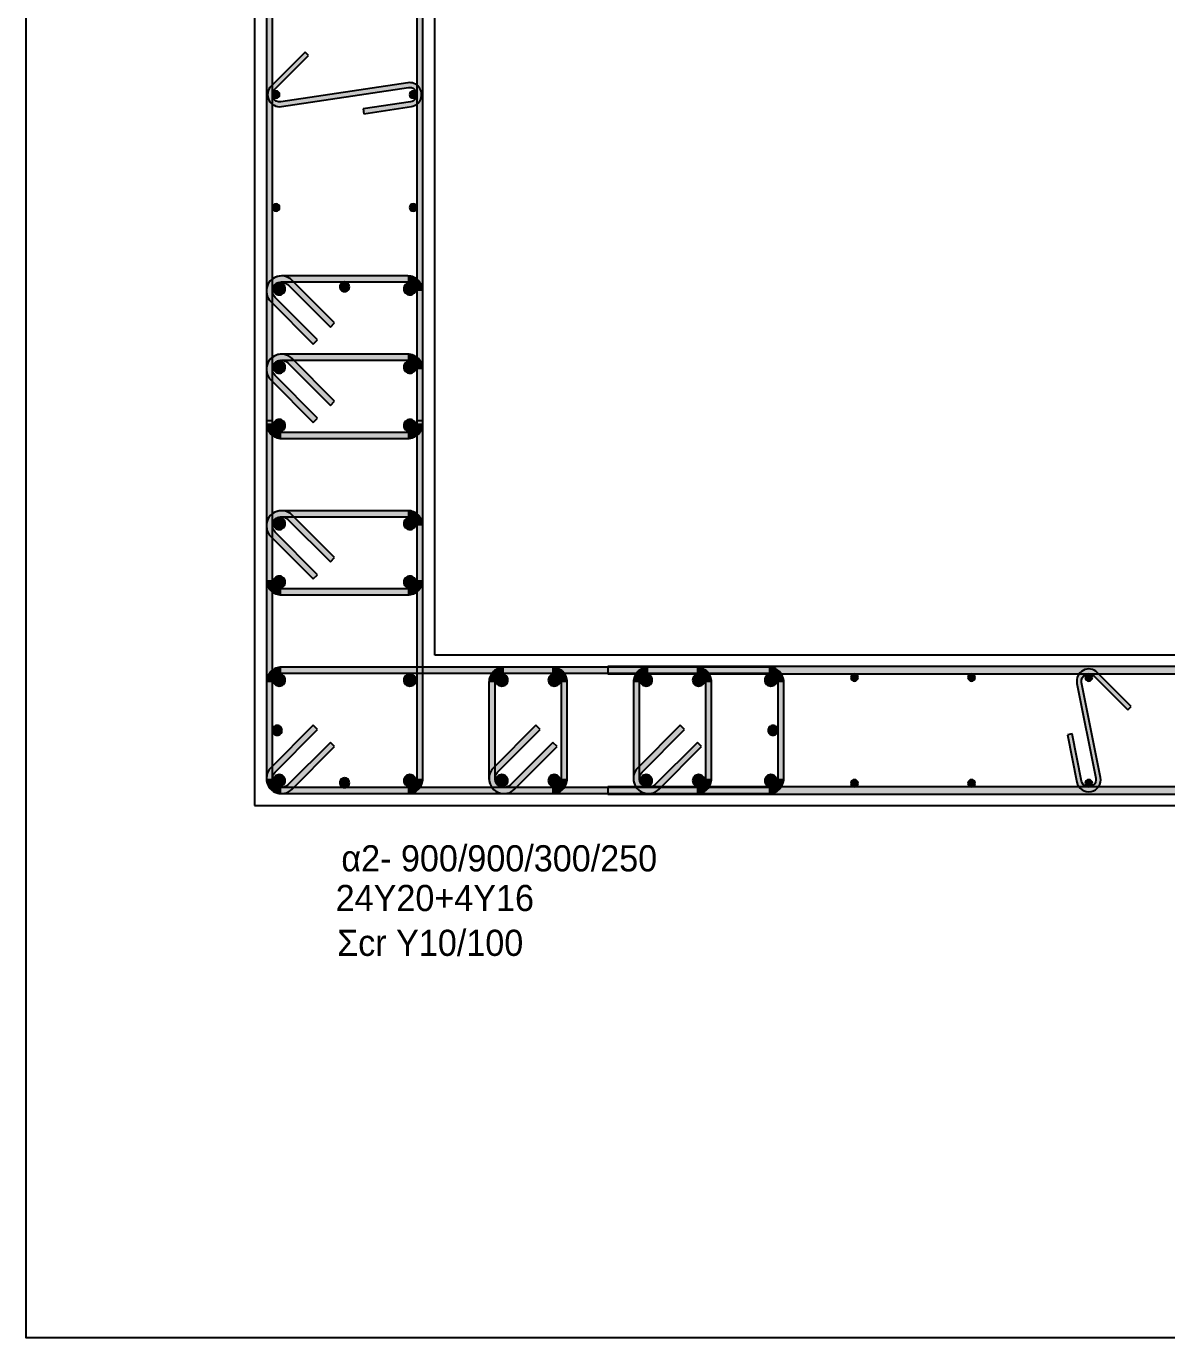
# Model space of a CAD drawing. Header units: millimetres. Extents: x -2171 to 1563, y -1758 to -1505.
# Drawn here: x -78.68 to -69.2, y -1630.29 to -1619.4 of the extents above; entities that cross this region are included whole.
import ezdxf

# ---------------------------------------------------------------- set-up
doc = ezdxf.new("R2010")
doc.units = ezdxf.units.MM
for name, color, linetype in [('-S_TEXT', 3, 'Continuous'), ('Col_Det', 7, 'Continuous'), ('Col_Det_Fill', 7, 'Continuous')]:
    doc.layers.add(name, color=color, linetype=linetype)
doc.styles.add('S1Arl22_b_934_161', font='arial.ttf', dxfattribs={"width": 0.933629, "height": 0.002175})

msp = doc.modelspace()

# ---------------------------------------------------------------- hatches: boundary and pattern name
at = {"layer": 'Col_Det_Fill'}
for color, points in [(252, [(-76.635, -1612.5717), (-76.685, -1612.5717), (-76.685, -1622.6747), (-76.635, -1622.6747)]), (252, [(-75.435, -1622.6747), (-75.385, -1622.6747), (-75.385, -1612.5717), (-75.435, -1612.5717)]), (252, [(-76.6457, -1619.8959), (-76.6175, -1619.9242), (-76.3346, -1619.6414), (-76.3629, -1619.6131)]), (252, [(-76.5602, -1620.0655), (-76.5661, -1620.026, -0.7233449), (-76.6175, -1619.9242), (-76.6457, -1619.8959, 0.7233449)]), (252, [(-75.5039, -1619.9073), (-75.5098, -1619.8677), (-76.5661, -1620.026), (-76.5602, -1620.0655)]), (252, [(-75.4861, -1620.026), (-75.4802, -1620.0655, 1), (-75.5098, -1619.8677), (-75.5039, -1619.9073, -1)]), (133, [(-76.605, -1619.9966, 0.4142136), (-76.575, -1619.9666, 0.4142136), (-76.605, -1619.9366, 0.4142136), (-76.635, -1619.9666, 0.4142136)]), (252, [(-75.8817, -1620.0852), (-75.8758, -1620.1248), (-75.4802, -1620.0655), (-75.4861, -1620.026)]), (133, [(-75.465, -1619.9966, 0.4142136), (-75.435, -1619.9666, 0.4142136), (-75.465, -1619.9366, 0.4142136), (-75.495, -1619.9666, 0.4142136)]), (133, [(-76.605, -1620.934, 0.4142136), (-76.575, -1620.904, 0.4142136), (-76.605, -1620.874, 0.4142136), (-76.635, -1620.904, 0.4142136)]), (133, [(-75.465, -1620.934, 0.4142136), (-75.435, -1620.904, 0.4142136), (-75.465, -1620.874, 0.4142136), (-75.495, -1620.904, 0.4142136)]), (252, [(-76.507, -1621.5452), (-76.4716, -1621.5098, 0.6681786), (-76.685, -1621.5982), (-76.635, -1621.5982, -0.6681786)]), (252, [(-76.56, -1621.5232), (-76.56, -1621.4732, 0.6681786), (-76.6484, -1621.6866), (-76.6131, -1621.6512, -0.6681786)]), (56, [(-76.6277, -1621.5805, 0.4142136), (-76.5777, -1621.6305, 0.4142136), (-76.5277, -1621.5805, 0.4142136), (-76.5777, -1621.5305, 0.4142136)]), (252, [(-75.51, -1621.5232), (-75.51, -1621.4732), (-76.56, -1621.4732), (-76.56, -1621.5232)]), (252, [(-76.1534, -1621.8987), (-76.1181, -1621.8634), (-76.4716, -1621.5098), (-76.507, -1621.5452)]), (133, [(-76.075, -1621.5632, 0.4142136), (-76.035, -1621.6032, 0.4142136), (-75.995, -1621.5632, 0.4142136), (-76.035, -1621.5232, 0.4142136)]), (56, [(-75.5424, -1621.5805, 0.4142136), (-75.4924, -1621.6305, 0.4142136), (-75.4424, -1621.5805, 0.4142136), (-75.4924, -1621.5305, 0.4142136)]), (252, [(-75.435, -1621.5982), (-75.385, -1621.5982, 0.4142136), (-75.51, -1621.4732), (-75.51, -1621.5232, -0.4142136)]), (252, [(-76.635, -1621.5982), (-76.685, -1621.5982), (-76.685, -1625.6482), (-76.635, -1625.6482)]), (252, [(-76.6131, -1621.6512), (-76.6484, -1621.6866), (-76.2949, -1622.0401), (-76.2595, -1622.0048)]), (252, [(-75.435, -1625.6482), (-75.385, -1625.6482), (-75.385, -1621.5982), (-75.435, -1621.5982)]), (252, [(-76.507, -1622.1952), (-76.4716, -1622.1598, 0.6681786), (-76.685, -1622.2482), (-76.635, -1622.2482, -0.6681786)]), (252, [(-76.56, -1622.1732), (-76.56, -1622.1232, 0.6681786), (-76.6484, -1622.3366), (-76.6131, -1622.3012, -0.6681786)]), (56, [(-76.6277, -1622.2305, 0.4142136), (-76.5777, -1622.2805, 0.4142136), (-76.5277, -1622.2305, 0.4142136), (-76.5777, -1622.1805, 0.4142136)]), (252, [(-75.51, -1622.1732), (-75.51, -1622.1232), (-76.56, -1622.1232), (-76.56, -1622.1732)]), (252, [(-76.1534, -1622.5487), (-76.1181, -1622.5134), (-76.4716, -1622.1598), (-76.507, -1622.1952)]), (56, [(-75.5424, -1622.2305, 0.4142136), (-75.4924, -1622.2805, 0.4142136), (-75.4424, -1622.2305, 0.4142136), (-75.4924, -1622.1805, 0.4142136)]), (252, [(-75.435, -1622.2482), (-75.385, -1622.2482, 0.4142136), (-75.51, -1622.1232), (-75.51, -1622.1732, -0.4142136)]), (252, [(-76.635, -1622.2482), (-76.685, -1622.2482), (-76.685, -1622.6982), (-76.635, -1622.6982)]), (252, [(-76.6131, -1622.3012), (-76.6484, -1622.3366), (-76.2949, -1622.6901), (-76.2595, -1622.6548)]), (252, [(-75.435, -1622.6982), (-75.385, -1622.6982), (-75.385, -1622.2482), (-75.435, -1622.2482)]), (252, [(-76.635, -1622.6982), (-76.685, -1622.6982, 0.4142136), (-76.56, -1622.8232), (-76.56, -1622.7732, -0.4142136)]), (56, [(-76.6277, -1622.7159, 0.4142136), (-76.5777, -1622.7659, 0.4142136), (-76.5277, -1622.7159, 0.4142136), (-76.5777, -1622.6659, 0.4142136)]), (56, [(-75.5424, -1622.7159, 0.4142136), (-75.4924, -1622.7659, 0.4142136), (-75.4424, -1622.7159, 0.4142136), (-75.4924, -1622.6659, 0.4142136)]), (252, [(-75.51, -1622.7732), (-75.51, -1622.8232, 0.4142136), (-75.385, -1622.6982), (-75.435, -1622.6982, -0.4142136)]), (252, [(-76.56, -1622.7732), (-76.56, -1622.8232), (-75.51, -1622.8232), (-75.51, -1622.7732)]), (252, [(-76.507, -1623.4952), (-76.4716, -1623.4598, 0.6681786), (-76.685, -1623.5482), (-76.635, -1623.5482, -0.6681786)]), (252, [(-76.56, -1623.4732), (-76.56, -1623.4232, 0.6681786), (-76.6484, -1623.6366), (-76.6131, -1623.6012, -0.6681786)]), (56, [(-76.6277, -1623.5305, 0.4142136), (-76.5777, -1623.5805, 0.4142136), (-76.5277, -1623.5305, 0.4142136), (-76.5777, -1623.4805, 0.4142136)]), (252, [(-75.51, -1623.4732), (-75.51, -1623.4232), (-76.56, -1623.4232), (-76.56, -1623.4732)]), (252, [(-76.1534, -1623.8487), (-76.1181, -1623.8134), (-76.4716, -1623.4598), (-76.507, -1623.4952)]), (56, [(-75.5424, -1623.5305, 0.4142136), (-75.4924, -1623.5805, 0.4142136), (-75.4424, -1623.5305, 0.4142136), (-75.4924, -1623.4805, 0.4142136)]), (252, [(-75.435, -1623.5482), (-75.385, -1623.5482, 0.4142136), (-75.51, -1623.4232), (-75.51, -1623.4732, -0.4142136)]), (252, [(-76.635, -1623.5482), (-76.685, -1623.5482), (-76.685, -1623.9982), (-76.635, -1623.9982)]), (252, [(-76.6131, -1623.6012), (-76.6484, -1623.6366), (-76.2949, -1623.9901), (-76.2595, -1623.9548)]), (252, [(-75.435, -1623.9982), (-75.385, -1623.9982), (-75.385, -1623.5482), (-75.435, -1623.5482)]), (252, [(-76.635, -1623.9982), (-76.685, -1623.9982, 0.4142136), (-76.56, -1624.1232), (-76.56, -1624.0732, -0.4142136)]), (56, [(-76.6277, -1624.0159, 0.4142136), (-76.5777, -1624.0659, 0.4142136), (-76.5277, -1624.0159, 0.4142136), (-76.5777, -1623.9659, 0.4142136)]), (56, [(-75.5424, -1624.0159, 0.4142136), (-75.4924, -1624.0659, 0.4142136), (-75.4424, -1624.0159, 0.4142136), (-75.4924, -1623.9659, 0.4142136)]), (252, [(-75.51, -1624.0732), (-75.51, -1624.1232, 0.4142136), (-75.385, -1623.9982), (-75.435, -1623.9982, -0.4142136)]), (252, [(-76.56, -1624.0732), (-76.56, -1624.1232), (-75.51, -1624.1232), (-75.51, -1624.0732)]), (252, [(-76.56, -1624.7732), (-76.56, -1624.7232, 0.4142136), (-76.685, -1624.8482), (-76.635, -1624.8482, -0.4142136)]), (56, [(-76.6277, -1624.8305, 0.4142136), (-76.5777, -1624.8805, 0.4142136), (-76.5277, -1624.8305, 0.4142136), (-76.5777, -1624.7805, 0.4142136)]), (252, [(-72.51, -1624.7732), (-72.51, -1624.7232), (-76.56, -1624.7232), (-76.56, -1624.7732)]), (56, [(-75.5424, -1624.8305, 0.4142136), (-75.4924, -1624.8805, 0.4142136), (-75.4424, -1624.8305, 0.4142136), (-75.4924, -1624.7805, 0.4142136)]), (252, [(-74.71, -1624.7732), (-74.71, -1624.7232, 0.4142136), (-74.835, -1624.8482), (-74.785, -1624.8482, -0.4142136)]), (56, [(-74.7777, -1624.8305, 0.4142136), (-74.7277, -1624.8805, 0.4142136), (-74.6777, -1624.8305, 0.4142136), (-74.7277, -1624.7805, 0.4142136)]), (252, [(-74.31, -1624.7732), (-74.31, -1624.7232), (-74.71, -1624.7232), (-74.71, -1624.7732)]), (56, [(-74.3424, -1624.8305, 0.4142136), (-74.2924, -1624.8805, 0.4142136), (-74.2424, -1624.8305, 0.4142136), (-74.2924, -1624.7805, 0.4142136)]), (252, [(-74.235, -1624.8482), (-74.185, -1624.8482, 0.4142136), (-74.31, -1624.7232), (-74.31, -1624.7732, -0.4142136)]), (252, [(-52.2231, -1624.7782), (-52.2231, -1624.7182), (-73.847, -1624.7182), (-73.847, -1624.7782)]), (252, [(-73.51, -1624.7732), (-73.51, -1624.7232, 0.4142136), (-73.635, -1624.8482), (-73.585, -1624.8482, -0.4142136)]), (56, [(-73.5777, -1624.8305, 0.4142136), (-73.5277, -1624.8805, 0.4142136), (-73.4777, -1624.8305, 0.4142136), (-73.5277, -1624.7805, 0.4142136)]), (252, [(-73.11, -1624.7732), (-73.11, -1624.7232), (-73.51, -1624.7232), (-73.51, -1624.7732)]), (56, [(-73.1424, -1624.8305, 0.4142136), (-73.0924, -1624.8805, 0.4142136), (-73.0424, -1624.8305, 0.4142136), (-73.0924, -1624.7805, 0.4142136)]), (252, [(-73.035, -1624.8482), (-72.985, -1624.8482, 0.4142136), (-73.11, -1624.7232), (-73.11, -1624.7732, -0.4142136)]), (56, [(-72.5424, -1624.8305, 0.4142136), (-72.4924, -1624.8805, 0.4142136), (-72.4424, -1624.8305, 0.4142136), (-72.4924, -1624.7805, 0.4142136)]), (252, [(-72.435, -1624.8482), (-72.385, -1624.8482, 0.4142136), (-72.51, -1624.7232), (-72.51, -1624.7732, -0.4142136)]), (133, [(-71.8277, -1624.8082, 0.4142136), (-71.7977, -1624.8382, 0.4142136), (-71.7677, -1624.8082, 0.4142136), (-71.7977, -1624.7782, 0.4142136)]), (133, [(-70.8541, -1624.8082, 0.4142136), (-70.8241, -1624.8382, 0.4142136), (-70.7941, -1624.8082, 0.4142136), (-70.8241, -1624.7782, 0.4142136)]), (252, [(-69.9485, -1624.8577), (-69.9093, -1624.8499, -0.741663), (-69.808, -1624.7958), (-69.7797, -1624.7675, 0.741663)]), (133, [(-69.8804, -1624.8082, 0.4142136), (-69.8504, -1624.8382, 0.4142136), (-69.8204, -1624.8082, 0.4142136), (-69.8504, -1624.7782, 0.4142136)]), (252, [(-69.7797, -1624.7675), (-69.808, -1624.7958), (-69.5252, -1625.0786), (-69.4969, -1625.0503)]), (252, [(-76.635, -1624.8482), (-76.685, -1624.8482), (-76.685, -1625.6482), (-76.635, -1625.6482)]), (252, [(-74.785, -1624.8482), (-74.835, -1624.8482), (-74.835, -1625.6482), (-74.785, -1625.6482)]), (252, [(-74.235, -1625.6482), (-74.185, -1625.6482), (-74.185, -1624.8482), (-74.235, -1624.8482)]), (252, [(-73.585, -1624.8482), (-73.635, -1624.8482), (-73.635, -1625.6482), (-73.585, -1625.6482)]), (252, [(-73.035, -1625.6482), (-72.985, -1625.6482), (-72.985, -1624.8482), (-73.035, -1624.8482)]), (252, [(-72.435, -1625.6482), (-72.385, -1625.6482), (-72.385, -1624.8482), (-72.435, -1624.8482)]), (252, [(-69.7916, -1625.6465), (-69.7524, -1625.6387), (-69.9093, -1624.8499), (-69.9485, -1624.8577)]), (252, [(-76.2595, -1625.2416), (-76.2949, -1625.2063), (-76.6484, -1625.5598), (-76.6131, -1625.5952)]), (133, [(-76.635, -1625.2482, 0.4142136), (-76.595, -1625.2882, 0.4142136), (-76.555, -1625.2482, 0.4142136), (-76.595, -1625.2082, 0.4142136)]), (252, [(-74.4095, -1625.2416), (-74.4449, -1625.2063), (-74.7984, -1625.5598), (-74.7631, -1625.5952)]), (252, [(-73.2095, -1625.2416), (-73.2449, -1625.2063), (-73.5984, -1625.5598), (-73.5631, -1625.5952)]), (133, [(-72.515, -1625.2482, 0.4142136), (-72.475, -1625.2882, 0.4142136), (-72.435, -1625.2482, 0.4142136), (-72.475, -1625.2082, 0.4142136)]), (252, [(-76.507, -1625.7012), (-76.4716, -1625.7366), (-76.1181, -1625.383), (-76.1534, -1625.3477)]), (252, [(-74.657, -1625.7012), (-74.6216, -1625.7366), (-74.2681, -1625.383), (-74.3034, -1625.3477)]), (252, [(-73.457, -1625.7012), (-73.4216, -1625.7366), (-73.0681, -1625.383), (-73.1034, -1625.3477)]), (252, [(-69.9873, -1625.2776), (-70.0266, -1625.2854), (-69.9485, -1625.6777), (-69.9093, -1625.6699)]), (252, [(-76.6131, -1625.5952), (-76.6484, -1625.5598, 0.6681786), (-76.56, -1625.7732), (-76.56, -1625.7232, -0.6681786)]), (252, [(-74.7631, -1625.5952), (-74.7984, -1625.5598, 0.6681786), (-74.71, -1625.7732), (-74.71, -1625.7232, -0.6681786)]), (252, [(-73.5631, -1625.5952), (-73.5984, -1625.5598, 0.6681786), (-73.51, -1625.7732), (-73.51, -1625.7232, -0.6681786)]), (252, [(-76.635, -1625.6482), (-76.685, -1625.6482, 0.6681786), (-76.4716, -1625.7366), (-76.507, -1625.7012, -0.6681786)]), (252, [(-76.635, -1625.6482), (-76.685, -1625.6482, 0.4142136), (-76.56, -1625.7732), (-76.56, -1625.7232, -0.4142136)]), (56, [(-76.6277, -1625.6659, 0.4142136), (-76.5777, -1625.7159, 0.4142136), (-76.5277, -1625.6659, 0.4142136), (-76.5777, -1625.6159, 0.4142136)]), (133, [(-76.075, -1625.6832, 0.4142136), (-76.035, -1625.7232, 0.4142136), (-75.995, -1625.6832, 0.4142136), (-76.035, -1625.6432, 0.4142136)]), (56, [(-75.5424, -1625.6659, 0.4142136), (-75.4924, -1625.7159, 0.4142136), (-75.4424, -1625.6659, 0.4142136), (-75.4924, -1625.6159, 0.4142136)]), (252, [(-75.51, -1625.7232), (-75.51, -1625.7732, 0.4142136), (-75.385, -1625.6482), (-75.435, -1625.6482, -0.4142136)]), (252, [(-74.785, -1625.6482), (-74.835, -1625.6482, 0.6681786), (-74.6216, -1625.7366), (-74.657, -1625.7012, -0.6681786)]), (56, [(-74.7777, -1625.6659, 0.4142136), (-74.7277, -1625.7159, 0.4142136), (-74.6777, -1625.6659, 0.4142136), (-74.7277, -1625.6159, 0.4142136)]), (56, [(-74.3424, -1625.6659, 0.4142136), (-74.2924, -1625.7159, 0.4142136), (-74.2424, -1625.6659, 0.4142136), (-74.2924, -1625.6159, 0.4142136)]), (252, [(-74.31, -1625.7232), (-74.31, -1625.7732, 0.4142136), (-74.185, -1625.6482), (-74.235, -1625.6482, -0.4142136)]), (252, [(-73.585, -1625.6482), (-73.635, -1625.6482, 0.6681786), (-73.4216, -1625.7366), (-73.457, -1625.7012, -0.6681786)]), (56, [(-73.5777, -1625.6659, 0.4142136), (-73.5277, -1625.7159, 0.4142136), (-73.4777, -1625.6659, 0.4142136), (-73.5277, -1625.6159, 0.4142136)]), (56, [(-73.1424, -1625.6659, 0.4142136), (-73.0924, -1625.7159, 0.4142136), (-73.0424, -1625.6659, 0.4142136), (-73.0924, -1625.6159, 0.4142136)]), (252, [(-73.11, -1625.7232), (-73.11, -1625.7732, 0.4142136), (-72.985, -1625.6482), (-73.035, -1625.6482, -0.4142136)]), (56, [(-72.5424, -1625.6659, 0.4142136), (-72.4924, -1625.7159, 0.4142136), (-72.4424, -1625.6659, 0.4142136), (-72.4924, -1625.6159, 0.4142136)]), (252, [(-72.51, -1625.7232), (-72.51, -1625.7732, 0.4142136), (-72.385, -1625.6482), (-72.435, -1625.6482, -0.4142136)]), (133, [(-71.8277, -1625.6882, 0.4142136), (-71.7977, -1625.7182, 0.4142136), (-71.7677, -1625.6882, 0.4142136), (-71.7977, -1625.6582, 0.4142136)]), (133, [(-70.8541, -1625.6882, 0.4142136), (-70.8241, -1625.7182, 0.4142136), (-70.7941, -1625.6882, 0.4142136), (-70.8241, -1625.6582, 0.4142136)]), (252, [(-69.9093, -1625.6699), (-69.9485, -1625.6777, 1), (-69.7524, -1625.6387), (-69.7916, -1625.6465, -1)]), (133, [(-69.8804, -1625.6882, 0.4142136), (-69.8504, -1625.7182, 0.4142136), (-69.8204, -1625.6882, 0.4142136), (-69.8504, -1625.6582, 0.4142136)]), (252, [(-76.56, -1625.7232), (-76.56, -1625.7732), (-72.51, -1625.7732), (-72.51, -1625.7232)]), (252, [(-76.56, -1625.7232), (-76.56, -1625.7732), (-75.51, -1625.7732), (-75.51, -1625.7232)]), (252, [(-74.71, -1625.7232), (-74.71, -1625.7732), (-74.31, -1625.7732), (-74.31, -1625.7232)]), (252, [(-73.847, -1625.7182), (-73.847, -1625.7782), (-52.2231, -1625.7782), (-52.2231, -1625.7182)]), (252, [(-73.51, -1625.7232), (-73.51, -1625.7732), (-73.11, -1625.7732), (-73.11, -1625.7232)])]:
    msp.add_hatch(color=color, dxfattribs=at).paths.add_polyline_path(points)

# ---------------------------------------------------------------- linework, layer by layer
at = {"layer": '-S_TEXT', "ltscale": 5}
msp.add_lwpolyline([(-78.6811, -1590.2497), (-20.5336, -1590.2497), (-20.5336, -1630.2944), (-78.6811, -1630.2944)], close=True, dxfattribs=at)
at = {"layer": 'Col_Det', "color": 7}
for points in [[(-76.785, -1609.3732), (-76.785, -1625.8732)], [(-75.285, -1624.6232), (-75.285, -1609.3732)], [(-76.685, -1612.5717), (-76.685, -1622.6747)], [(-76.635, -1622.6747), (-76.635, -1612.5717)], [(-75.435, -1612.5717), (-75.435, -1622.6747)], [(-75.385, -1622.6747), (-75.385, -1612.5717)], [(-76.3629, -1619.6131), (-76.6457, -1619.8959)], [(-76.6175, -1619.9242), (-76.3346, -1619.6414)], [(-76.3346, -1619.6414), (-76.3629, -1619.6131)], [(-75.5098, -1619.8677), (-76.5661, -1620.026)], [(-76.5602, -1620.0655), (-75.5039, -1619.9073)], [(-75.4861, -1620.026), (-75.8817, -1620.0852)], [(-75.8817, -1620.0852), (-75.8758, -1620.1248)], [(-75.8758, -1620.1248), (-75.4802, -1620.0655)], [(-75.51, -1621.4732), (-76.56, -1621.4732)], [(-76.56, -1621.5232), (-75.51, -1621.5232)], [(-76.507, -1621.5452), (-76.1534, -1621.8987)], [(-76.1181, -1621.8634), (-76.4716, -1621.5098)], [(-76.685, -1621.5982), (-76.685, -1625.6482)], [(-76.635, -1625.6482), (-76.635, -1621.5982)], [(-76.2595, -1622.0048), (-76.6131, -1621.6512)], [(-75.435, -1621.5982), (-75.435, -1625.6482)], [(-75.385, -1625.6482), (-75.385, -1621.5982)], [(-76.6484, -1621.6866), (-76.2949, -1622.0401)], [(-76.1534, -1621.8987), (-76.1181, -1621.8634)], [(-76.2949, -1622.0401), (-76.2595, -1622.0048)], [(-75.51, -1622.1232), (-76.56, -1622.1232)], [(-76.56, -1622.1732), (-75.51, -1622.1732)], [(-76.507, -1622.1952), (-76.1534, -1622.5487)], [(-76.1181, -1622.5134), (-76.4716, -1622.1598)], [(-76.685, -1622.2482), (-76.685, -1622.6982)], [(-76.635, -1622.6982), (-76.635, -1622.2482)], [(-76.2595, -1622.6548), (-76.6131, -1622.3012)], [(-75.435, -1622.2482), (-75.435, -1622.6982)], [(-75.385, -1622.6982), (-75.385, -1622.2482)], [(-76.6484, -1622.3366), (-76.2949, -1622.6901)], [(-76.1534, -1622.5487), (-76.1181, -1622.5134)], [(-76.685, -1622.6747), (-76.635, -1622.6747)], [(-76.2949, -1622.6901), (-76.2595, -1622.6548)], [(-75.435, -1622.6747), (-75.385, -1622.6747)], [(-75.51, -1622.7732), (-76.56, -1622.7732)], [(-76.56, -1622.8232), (-75.51, -1622.8232)], [(-75.51, -1623.4232), (-76.56, -1623.4232)], [(-76.56, -1623.4732), (-75.51, -1623.4732)], [(-76.507, -1623.4952), (-76.1534, -1623.8487)], [(-76.1181, -1623.8134), (-76.4716, -1623.4598)], [(-76.685, -1623.5482), (-76.685, -1623.9982)], [(-76.635, -1623.9982), (-76.635, -1623.5482)], [(-76.2595, -1623.9548), (-76.6131, -1623.6012)], [(-75.435, -1623.5482), (-75.435, -1623.9982)], [(-75.385, -1623.9982), (-75.385, -1623.5482)], [(-76.6484, -1623.6366), (-76.2949, -1623.9901)], [(-76.1534, -1623.8487), (-76.1181, -1623.8134)], [(-76.2949, -1623.9901), (-76.2595, -1623.9548)], [(-75.51, -1624.0732), (-76.56, -1624.0732)], [(-76.56, -1624.1232), (-75.51, -1624.1232)], [(-49.285, -1624.6232), (-75.285, -1624.6232)], [(-72.51, -1624.7232), (-76.56, -1624.7232)], [(-76.56, -1624.7732), (-72.51, -1624.7732)], [(-74.31, -1624.7232), (-74.71, -1624.7232)], [(-74.71, -1624.7732), (-74.31, -1624.7732)], [(-52.2231, -1624.7182), (-73.847, -1624.7182)], [(-73.847, -1624.7182), (-73.847, -1624.7782)], [(-73.847, -1624.7782), (-52.2231, -1624.7782)], [(-73.11, -1624.7232), (-73.51, -1624.7232)], [(-73.51, -1624.7732), (-73.11, -1624.7732)], [(-69.808, -1624.7958), (-69.5252, -1625.0786)], [(-69.4969, -1625.0503), (-69.7797, -1624.7675)], [(-76.685, -1624.8482), (-76.685, -1625.6482)], [(-76.635, -1625.6482), (-76.635, -1624.8482)], [(-74.835, -1624.8482), (-74.835, -1625.6482)], [(-74.785, -1625.6482), (-74.785, -1624.8482)], [(-74.235, -1624.8482), (-74.235, -1625.6482)], [(-74.185, -1625.6482), (-74.185, -1624.8482)], [(-73.635, -1624.8482), (-73.635, -1625.6482)], [(-73.585, -1625.6482), (-73.585, -1624.8482)], [(-73.035, -1624.8482), (-73.035, -1625.6482)], [(-72.985, -1625.6482), (-72.985, -1624.8482)], [(-72.435, -1624.8482), (-72.435, -1625.6482)], [(-72.385, -1625.6482), (-72.385, -1624.8482)], [(-69.9485, -1624.8577), (-69.7916, -1625.6465)], [(-69.7524, -1625.6387), (-69.9093, -1624.8499)], [(-69.5252, -1625.0786), (-69.4969, -1625.0503)], [(-76.2949, -1625.2063), (-76.6484, -1625.5598)], [(-76.6131, -1625.5952), (-76.2595, -1625.2416)], [(-76.2595, -1625.2416), (-76.2949, -1625.2063)], [(-74.4449, -1625.2063), (-74.7984, -1625.5598)], [(-74.7631, -1625.5952), (-74.4095, -1625.2416)], [(-74.4095, -1625.2416), (-74.4449, -1625.2063)], [(-73.2449, -1625.2063), (-73.5984, -1625.5598)], [(-73.5631, -1625.5952), (-73.2095, -1625.2416)], [(-73.2095, -1625.2416), (-73.2449, -1625.2063)], [(-76.1534, -1625.3477), (-76.507, -1625.7012)], [(-76.1181, -1625.383), (-76.1534, -1625.3477)], [(-74.3034, -1625.3477), (-74.657, -1625.7012)], [(-74.2681, -1625.383), (-74.3034, -1625.3477)], [(-73.1034, -1625.3477), (-73.457, -1625.7012)], [(-73.0681, -1625.383), (-73.1034, -1625.3477)], [(-69.9873, -1625.2776), (-70.0266, -1625.2854)], [(-70.0266, -1625.2854), (-69.9485, -1625.6777)], [(-69.9093, -1625.6699), (-69.9873, -1625.2776)], [(-76.4716, -1625.7366), (-76.1181, -1625.383)], [(-74.6216, -1625.7366), (-74.2681, -1625.383)], [(-73.4216, -1625.7366), (-73.0681, -1625.383)], [(-72.51, -1625.7232), (-76.56, -1625.7232)], [(-75.51, -1625.7232), (-76.56, -1625.7232)], [(-76.56, -1625.7732), (-72.51, -1625.7732)], [(-76.56, -1625.7732), (-75.51, -1625.7732)], [(-74.31, -1625.7232), (-74.71, -1625.7232)], [(-74.71, -1625.7732), (-74.31, -1625.7732)], [(-73.847, -1625.7182), (-73.847, -1625.7782)], [(-52.2231, -1625.7182), (-73.847, -1625.7182)], [(-73.847, -1625.7782), (-52.2231, -1625.7782)], [(-73.11, -1625.7232), (-73.51, -1625.7232)], [(-73.51, -1625.7732), (-73.11, -1625.7732)], [(-76.785, -1625.8732), (-49.285, -1625.8732)]]:
    msp.add_lwpolyline(points, dxfattribs=at)
for points in [[(-76.6457, -1619.8959, 0.7233449), (-76.5602, -1620.0655, 0.7233449)], [(-75.4802, -1620.0655, 1), (-75.5098, -1619.8677)], [(-75.5039, -1619.9073, -1), (-75.4861, -1620.026, -1)], [(-76.5661, -1620.026, -0.7233449), (-76.6175, -1619.9242)], [(-76.605, -1619.9366, 0.4142136), (-76.635, -1619.9666, 0.4142136)], [(-76.635, -1619.9666, 0.4142136), (-76.605, -1619.9966, 0.4142136)], [(-76.575, -1619.9666, 0.4142136), (-76.605, -1619.9366, 0.4142136)], [(-76.605, -1619.9966, 0.4142136), (-76.575, -1619.9666, 0.4142136)], [(-75.465, -1619.9366, 0.4142136), (-75.495, -1619.9666, 0.4142136)], [(-75.495, -1619.9666, 0.4142136), (-75.465, -1619.9966, 0.4142136)], [(-75.435, -1619.9666, 0.4142136), (-75.465, -1619.9366, 0.4142136)], [(-75.465, -1619.9966, 0.4142136), (-75.435, -1619.9666, 0.4142136)], [(-76.605, -1620.874, 0.4142136), (-76.635, -1620.904, 0.4142136)], [(-76.575, -1620.904, 0.4142136), (-76.605, -1620.874, 0.4142136)], [(-75.465, -1620.874, 0.4142136), (-75.495, -1620.904, 0.4142136)], [(-75.435, -1620.904, 0.4142136), (-75.465, -1620.874, 0.4142136)], [(-76.635, -1620.904, 0.4142136), (-76.605, -1620.934, 0.4142136)], [(-76.605, -1620.934, 0.4142136), (-76.575, -1620.904, 0.4142136)], [(-75.495, -1620.904, 0.4142136), (-75.465, -1620.934, 0.4142136)], [(-75.465, -1620.934, 0.4142136), (-75.435, -1620.904, 0.4142136)], [(-76.4716, -1621.5098, 0.6681786), (-76.685, -1621.5982)], [(-76.56, -1621.4732, 0.6681786), (-76.6484, -1621.6866)], [(-76.635, -1621.5982, -0.6681786), (-76.507, -1621.5452, -0.6681786)], [(-76.6131, -1621.6512, -0.6681786), (-76.56, -1621.5232, -0.6681786)], [(-76.5777, -1621.5305, 0.4142136), (-76.6277, -1621.5805, 0.4142136)], [(-76.5277, -1621.5805, 0.4142136), (-76.5777, -1621.5305, 0.4142136)], [(-76.035, -1621.5232, 0.4142136), (-76.075, -1621.5632, 0.4142136)], [(-75.995, -1621.5632, 0.4142136), (-76.035, -1621.5232, 0.4142136)], [(-75.4924, -1621.5305, 0.4142136), (-75.5424, -1621.5805, 0.4142136)], [(-75.385, -1621.5982, 0.4142136), (-75.51, -1621.4732)], [(-75.51, -1621.5232, -0.4142136), (-75.435, -1621.5982, -0.4142136)], [(-75.4424, -1621.5805, 0.4142136), (-75.4924, -1621.5305, 0.4142136)], [(-76.6277, -1621.5805, 0.4142136), (-76.5777, -1621.6305, 0.4142136)], [(-76.5777, -1621.6305, 0.4142136), (-76.5277, -1621.5805, 0.4142136)], [(-76.075, -1621.5632, 0.4142136), (-76.035, -1621.6032, 0.4142136)], [(-76.035, -1621.6032, 0.4142136), (-75.995, -1621.5632, 0.4142136)], [(-75.5424, -1621.5805, 0.4142136), (-75.4924, -1621.6305, 0.4142136)], [(-75.4924, -1621.6305, 0.4142136), (-75.4424, -1621.5805, 0.4142136)], [(-76.4716, -1622.1598, 0.6681786), (-76.685, -1622.2482)], [(-76.56, -1622.1232, 0.6681786), (-76.6484, -1622.3366)], [(-76.635, -1622.2482, -0.6681786), (-76.507, -1622.1952, -0.6681786)], [(-76.6131, -1622.3012, -0.6681786), (-76.56, -1622.1732, -0.6681786)], [(-76.5777, -1622.1805, 0.4142136), (-76.6277, -1622.2305, 0.4142136)], [(-76.5277, -1622.2305, 0.4142136), (-76.5777, -1622.1805, 0.4142136)], [(-75.4924, -1622.1805, 0.4142136), (-75.5424, -1622.2305, 0.4142136)], [(-75.385, -1622.2482, 0.4142136), (-75.51, -1622.1232)], [(-75.51, -1622.1732, -0.4142136), (-75.435, -1622.2482, -0.4142136)], [(-75.4424, -1622.2305, 0.4142136), (-75.4924, -1622.1805, 0.4142136)], [(-76.6277, -1622.2305, 0.4142136), (-76.5777, -1622.2805, 0.4142136)], [(-76.5777, -1622.2805, 0.4142136), (-76.5277, -1622.2305, 0.4142136)], [(-75.5424, -1622.2305, 0.4142136), (-75.4924, -1622.2805, 0.4142136)], [(-75.4924, -1622.2805, 0.4142136), (-75.4424, -1622.2305, 0.4142136)], [(-76.685, -1622.6982, 0.4142136), (-76.56, -1622.8232)], [(-76.56, -1622.7732, -0.4142136), (-76.635, -1622.6982, -0.4142136)], [(-76.5777, -1622.6659, 0.4142136), (-76.6277, -1622.7159, 0.4142136)], [(-76.6277, -1622.7159, 0.4142136), (-76.5777, -1622.7659, 0.4142136)], [(-76.5277, -1622.7159, 0.4142136), (-76.5777, -1622.6659, 0.4142136)], [(-76.5777, -1622.7659, 0.4142136), (-76.5277, -1622.7159, 0.4142136)], [(-75.4924, -1622.6659, 0.4142136), (-75.5424, -1622.7159, 0.4142136)], [(-75.5424, -1622.7159, 0.4142136), (-75.4924, -1622.7659, 0.4142136)], [(-75.51, -1622.8232, 0.4142136), (-75.385, -1622.6982)], [(-75.435, -1622.6982, -0.4142136), (-75.51, -1622.7732, -0.4142136)], [(-75.4424, -1622.7159, 0.4142136), (-75.4924, -1622.6659, 0.4142136)], [(-75.4924, -1622.7659, 0.4142136), (-75.4424, -1622.7159, 0.4142136)], [(-76.4716, -1623.4598, 0.6681786), (-76.685, -1623.5482)], [(-76.56, -1623.4232, 0.6681786), (-76.6484, -1623.6366)], [(-76.635, -1623.5482, -0.6681786), (-76.507, -1623.4952, -0.6681786)], [(-76.6131, -1623.6012, -0.6681786), (-76.56, -1623.4732, -0.6681786)], [(-76.5777, -1623.4805, 0.4142136), (-76.6277, -1623.5305, 0.4142136)], [(-76.5277, -1623.5305, 0.4142136), (-76.5777, -1623.4805, 0.4142136)], [(-75.4924, -1623.4805, 0.4142136), (-75.5424, -1623.5305, 0.4142136)], [(-75.385, -1623.5482, 0.4142136), (-75.51, -1623.4232)], [(-75.51, -1623.4732, -0.4142136), (-75.435, -1623.5482, -0.4142136)], [(-75.4424, -1623.5305, 0.4142136), (-75.4924, -1623.4805, 0.4142136)], [(-76.6277, -1623.5305, 0.4142136), (-76.5777, -1623.5805, 0.4142136)], [(-76.5777, -1623.5805, 0.4142136), (-76.5277, -1623.5305, 0.4142136)], [(-75.5424, -1623.5305, 0.4142136), (-75.4924, -1623.5805, 0.4142136)], [(-75.4924, -1623.5805, 0.4142136), (-75.4424, -1623.5305, 0.4142136)], [(-76.685, -1623.9982, 0.4142136), (-76.56, -1624.1232)], [(-76.56, -1624.0732, -0.4142136), (-76.635, -1623.9982, -0.4142136)], [(-76.5777, -1623.9659, 0.4142136), (-76.6277, -1624.0159, 0.4142136)], [(-76.6277, -1624.0159, 0.4142136), (-76.5777, -1624.0659, 0.4142136)], [(-76.5277, -1624.0159, 0.4142136), (-76.5777, -1623.9659, 0.4142136)], [(-76.5777, -1624.0659, 0.4142136), (-76.5277, -1624.0159, 0.4142136)], [(-75.4924, -1623.9659, 0.4142136), (-75.5424, -1624.0159, 0.4142136)], [(-75.5424, -1624.0159, 0.4142136), (-75.4924, -1624.0659, 0.4142136)], [(-75.51, -1624.1232, 0.4142136), (-75.385, -1623.9982)], [(-75.435, -1623.9982, -0.4142136), (-75.51, -1624.0732, -0.4142136)], [(-75.4424, -1624.0159, 0.4142136), (-75.4924, -1623.9659, 0.4142136)], [(-75.4924, -1624.0659, 0.4142136), (-75.4424, -1624.0159, 0.4142136)], [(-76.56, -1624.7232, 0.4142136), (-76.685, -1624.8482)], [(-76.635, -1624.8482, -0.4142136), (-76.56, -1624.7732, -0.4142136)], [(-76.5777, -1624.7805, 0.4142136), (-76.6277, -1624.8305, 0.4142136)], [(-76.5277, -1624.8305, 0.4142136), (-76.5777, -1624.7805, 0.4142136)], [(-75.4924, -1624.7805, 0.4142136), (-75.5424, -1624.8305, 0.4142136)], [(-75.4424, -1624.8305, 0.4142136), (-75.4924, -1624.7805, 0.4142136)], [(-74.71, -1624.7232, 0.4142136), (-74.835, -1624.8482)], [(-74.785, -1624.8482, -0.4142136), (-74.71, -1624.7732, -0.4142136)], [(-74.7277, -1624.7805, 0.4142136), (-74.7777, -1624.8305, 0.4142136)], [(-74.6777, -1624.8305, 0.4142136), (-74.7277, -1624.7805, 0.4142136)], [(-74.2924, -1624.7805, 0.4142136), (-74.3424, -1624.8305, 0.4142136)], [(-74.185, -1624.8482, 0.4142136), (-74.31, -1624.7232)], [(-74.31, -1624.7732, -0.4142136), (-74.235, -1624.8482, -0.4142136)], [(-74.2424, -1624.8305, 0.4142136), (-74.2924, -1624.7805, 0.4142136)], [(-73.51, -1624.7232, 0.4142136), (-73.635, -1624.8482)], [(-73.585, -1624.8482, -0.4142136), (-73.51, -1624.7732, -0.4142136)], [(-73.5277, -1624.7805, 0.4142136), (-73.5777, -1624.8305, 0.4142136)], [(-73.4777, -1624.8305, 0.4142136), (-73.5277, -1624.7805, 0.4142136)], [(-73.0924, -1624.7805, 0.4142136), (-73.1424, -1624.8305, 0.4142136)], [(-72.985, -1624.8482, 0.4142136), (-73.11, -1624.7232)], [(-73.11, -1624.7732, -0.4142136), (-73.035, -1624.8482, -0.4142136)], [(-73.0424, -1624.8305, 0.4142136), (-73.0924, -1624.7805, 0.4142136)], [(-72.4924, -1624.7805, 0.4142136), (-72.5424, -1624.8305, 0.4142136)], [(-72.385, -1624.8482, 0.4142136), (-72.51, -1624.7232)], [(-72.51, -1624.7732, -0.4142136), (-72.435, -1624.8482, -0.4142136)], [(-72.4424, -1624.8305, 0.4142136), (-72.4924, -1624.7805, 0.4142136)], [(-71.7977, -1624.7782, 0.4142136), (-71.8277, -1624.8082, 0.4142136)], [(-71.8277, -1624.8082, 0.4142136), (-71.7977, -1624.8382, 0.4142136)], [(-71.7677, -1624.8082, 0.4142136), (-71.7977, -1624.7782, 0.4142136)], [(-71.7977, -1624.8382, 0.4142136), (-71.7677, -1624.8082, 0.4142136)], [(-70.8241, -1624.7782, 0.4142136), (-70.8541, -1624.8082, 0.4142136)], [(-70.8541, -1624.8082, 0.4142136), (-70.8241, -1624.8382, 0.4142136)], [(-70.7941, -1624.8082, 0.4142136), (-70.8241, -1624.7782, 0.4142136)], [(-70.8241, -1624.8382, 0.4142136), (-70.7941, -1624.8082, 0.4142136)], [(-69.7797, -1624.7675, 0.741663), (-69.9485, -1624.8577, 0.741663)], [(-69.9093, -1624.8499, -0.741663), (-69.808, -1624.7958)], [(-69.8504, -1624.7782, 0.4142136), (-69.8804, -1624.8082, 0.4142136)], [(-69.8804, -1624.8082, 0.4142136), (-69.8504, -1624.8382, 0.4142136)], [(-69.8204, -1624.8082, 0.4142136), (-69.8504, -1624.7782, 0.4142136)], [(-69.8504, -1624.8382, 0.4142136), (-69.8204, -1624.8082, 0.4142136)], [(-76.6277, -1624.8305, 0.4142136), (-76.5777, -1624.8805, 0.4142136)], [(-76.5777, -1624.8805, 0.4142136), (-76.5277, -1624.8305, 0.4142136)], [(-75.5424, -1624.8305, 0.4142136), (-75.4924, -1624.8805, 0.4142136)], [(-75.4924, -1624.8805, 0.4142136), (-75.4424, -1624.8305, 0.4142136)], [(-74.7777, -1624.8305, 0.4142136), (-74.7277, -1624.8805, 0.4142136)], [(-74.7277, -1624.8805, 0.4142136), (-74.6777, -1624.8305, 0.4142136)], [(-74.3424, -1624.8305, 0.4142136), (-74.2924, -1624.8805, 0.4142136)], [(-74.2924, -1624.8805, 0.4142136), (-74.2424, -1624.8305, 0.4142136)], [(-73.5777, -1624.8305, 0.4142136), (-73.5277, -1624.8805, 0.4142136)], [(-73.5277, -1624.8805, 0.4142136), (-73.4777, -1624.8305, 0.4142136)], [(-73.1424, -1624.8305, 0.4142136), (-73.0924, -1624.8805, 0.4142136)], [(-73.0924, -1624.8805, 0.4142136), (-73.0424, -1624.8305, 0.4142136)], [(-72.5424, -1624.8305, 0.4142136), (-72.4924, -1624.8805, 0.4142136)], [(-72.4924, -1624.8805, 0.4142136), (-72.4424, -1624.8305, 0.4142136)], [(-76.595, -1625.2082, 0.4142136), (-76.635, -1625.2482, 0.4142136)], [(-76.635, -1625.2482, 0.4142136), (-76.595, -1625.2882, 0.4142136)], [(-76.555, -1625.2482, 0.4142136), (-76.595, -1625.2082, 0.4142136)], [(-76.595, -1625.2882, 0.4142136), (-76.555, -1625.2482, 0.4142136)], [(-72.475, -1625.2082, 0.4142136), (-72.515, -1625.2482, 0.4142136)], [(-72.515, -1625.2482, 0.4142136), (-72.475, -1625.2882, 0.4142136)], [(-72.435, -1625.2482, 0.4142136), (-72.475, -1625.2082, 0.4142136)], [(-72.475, -1625.2882, 0.4142136), (-72.435, -1625.2482, 0.4142136)], [(-76.6484, -1625.5598, 0.6681786), (-76.56, -1625.7732)], [(-74.7984, -1625.5598, 0.6681786), (-74.71, -1625.7732)], [(-73.5984, -1625.5598, 0.6681786), (-73.51, -1625.7732)], [(-76.685, -1625.6482, 0.6681786), (-76.4716, -1625.7366)], [(-76.685, -1625.6482, 0.4142136), (-76.56, -1625.7732)], [(-76.56, -1625.7232, -0.6681786), (-76.6131, -1625.5952, -0.6681786)], [(-76.507, -1625.7012, -0.6681786), (-76.635, -1625.6482, -0.6681786)], [(-76.56, -1625.7232, -0.4142136), (-76.635, -1625.6482, -0.4142136)], [(-76.5777, -1625.6159, 0.4142136), (-76.6277, -1625.6659, 0.4142136)], [(-76.6277, -1625.6659, 0.4142136), (-76.5777, -1625.7159, 0.4142136)], [(-76.5277, -1625.6659, 0.4142136), (-76.5777, -1625.6159, 0.4142136)], [(-76.5777, -1625.7159, 0.4142136), (-76.5277, -1625.6659, 0.4142136)], [(-76.035, -1625.6432, 0.4142136), (-76.075, -1625.6832, 0.4142136)], [(-76.075, -1625.6832, 0.4142136), (-76.035, -1625.7232, 0.4142136)], [(-75.995, -1625.6832, 0.4142136), (-76.035, -1625.6432, 0.4142136)], [(-76.035, -1625.7232, 0.4142136), (-75.995, -1625.6832, 0.4142136)], [(-75.4924, -1625.6159, 0.4142136), (-75.5424, -1625.6659, 0.4142136)], [(-75.5424, -1625.6659, 0.4142136), (-75.4924, -1625.7159, 0.4142136)], [(-75.51, -1625.7732, 0.4142136), (-75.385, -1625.6482)], [(-75.435, -1625.6482, -0.4142136), (-75.51, -1625.7232, -0.4142136)], [(-75.4424, -1625.6659, 0.4142136), (-75.4924, -1625.6159, 0.4142136)], [(-75.4924, -1625.7159, 0.4142136), (-75.4424, -1625.6659, 0.4142136)], [(-74.835, -1625.6482, 0.6681786), (-74.6216, -1625.7366)], [(-74.71, -1625.7232, -0.6681786), (-74.7631, -1625.5952, -0.6681786)], [(-74.657, -1625.7012, -0.6681786), (-74.785, -1625.6482, -0.6681786)], [(-74.7277, -1625.6159, 0.4142136), (-74.7777, -1625.6659, 0.4142136)], [(-74.7777, -1625.6659, 0.4142136), (-74.7277, -1625.7159, 0.4142136)], [(-74.6777, -1625.6659, 0.4142136), (-74.7277, -1625.6159, 0.4142136)], [(-74.7277, -1625.7159, 0.4142136), (-74.6777, -1625.6659, 0.4142136)], [(-74.2924, -1625.6159, 0.4142136), (-74.3424, -1625.6659, 0.4142136)], [(-74.3424, -1625.6659, 0.4142136), (-74.2924, -1625.7159, 0.4142136)], [(-74.31, -1625.7732, 0.4142136), (-74.185, -1625.6482)], [(-74.235, -1625.6482, -0.4142136), (-74.31, -1625.7232, -0.4142136)], [(-74.2424, -1625.6659, 0.4142136), (-74.2924, -1625.6159, 0.4142136)], [(-74.2924, -1625.7159, 0.4142136), (-74.2424, -1625.6659, 0.4142136)], [(-73.635, -1625.6482, 0.6681786), (-73.4216, -1625.7366)], [(-73.51, -1625.7232, -0.6681786), (-73.5631, -1625.5952, -0.6681786)], [(-73.457, -1625.7012, -0.6681786), (-73.585, -1625.6482, -0.6681786)], [(-73.5277, -1625.6159, 0.4142136), (-73.5777, -1625.6659, 0.4142136)], [(-73.5777, -1625.6659, 0.4142136), (-73.5277, -1625.7159, 0.4142136)], [(-73.4777, -1625.6659, 0.4142136), (-73.5277, -1625.6159, 0.4142136)], [(-73.5277, -1625.7159, 0.4142136), (-73.4777, -1625.6659, 0.4142136)], [(-73.0924, -1625.6159, 0.4142136), (-73.1424, -1625.6659, 0.4142136)], [(-73.1424, -1625.6659, 0.4142136), (-73.0924, -1625.7159, 0.4142136)], [(-73.11, -1625.7732, 0.4142136), (-72.985, -1625.6482)], [(-73.035, -1625.6482, -0.4142136), (-73.11, -1625.7232, -0.4142136)], [(-73.0424, -1625.6659, 0.4142136), (-73.0924, -1625.6159, 0.4142136)], [(-73.0924, -1625.7159, 0.4142136), (-73.0424, -1625.6659, 0.4142136)], [(-72.4924, -1625.6159, 0.4142136), (-72.5424, -1625.6659, 0.4142136)], [(-72.5424, -1625.6659, 0.4142136), (-72.4924, -1625.7159, 0.4142136)], [(-72.51, -1625.7732, 0.4142136), (-72.385, -1625.6482)], [(-72.435, -1625.6482, -0.4142136), (-72.51, -1625.7232, -0.4142136)], [(-72.4424, -1625.6659, 0.4142136), (-72.4924, -1625.6159, 0.4142136)], [(-72.4924, -1625.7159, 0.4142136), (-72.4424, -1625.6659, 0.4142136)], [(-71.7977, -1625.6582, 0.4142136), (-71.8277, -1625.6882, 0.4142136)], [(-71.8277, -1625.6882, 0.4142136), (-71.7977, -1625.7182, 0.4142136)], [(-71.7677, -1625.6882, 0.4142136), (-71.7977, -1625.6582, 0.4142136)], [(-71.7977, -1625.7182, 0.4142136), (-71.7677, -1625.6882, 0.4142136)], [(-70.8241, -1625.6582, 0.4142136), (-70.8541, -1625.6882, 0.4142136)], [(-70.8541, -1625.6882, 0.4142136), (-70.8241, -1625.7182, 0.4142136)], [(-70.7941, -1625.6882, 0.4142136), (-70.8241, -1625.6582, 0.4142136)], [(-70.8241, -1625.7182, 0.4142136), (-70.7941, -1625.6882, 0.4142136)], [(-69.9485, -1625.6777, 1), (-69.7524, -1625.6387)], [(-69.7916, -1625.6465, -1), (-69.9093, -1625.6699, -1)], [(-69.8504, -1625.6582, 0.4142136), (-69.8804, -1625.6882, 0.4142136)], [(-69.8804, -1625.6882, 0.4142136), (-69.8504, -1625.7182, 0.4142136)], [(-69.8204, -1625.6882, 0.4142136), (-69.8504, -1625.6582, 0.4142136)], [(-69.8504, -1625.7182, 0.4142136), (-69.8204, -1625.6882, 0.4142136)]]:
    msp.add_lwpolyline(points, format="xyb", dxfattribs=at)

# ---------------------------------------------------------------- texts
at = {"layer": 'Col_Det', "color": 7, "style": 'S1Arl22_b_934_161', "width": 0.933629}
for s, p in [(' α2- 900/900/300/250', (-76.1406, -1626.4199)), ('24Y20+4Y16', (-76.1091, -1626.7495)), ('Σcr Y10/100', (-76.0973, -1627.122))]:
    msp.add_text(s, height=0.2175, dxfattribs=at).set_placement(p)

doc.saveas('drawing.dxf')
